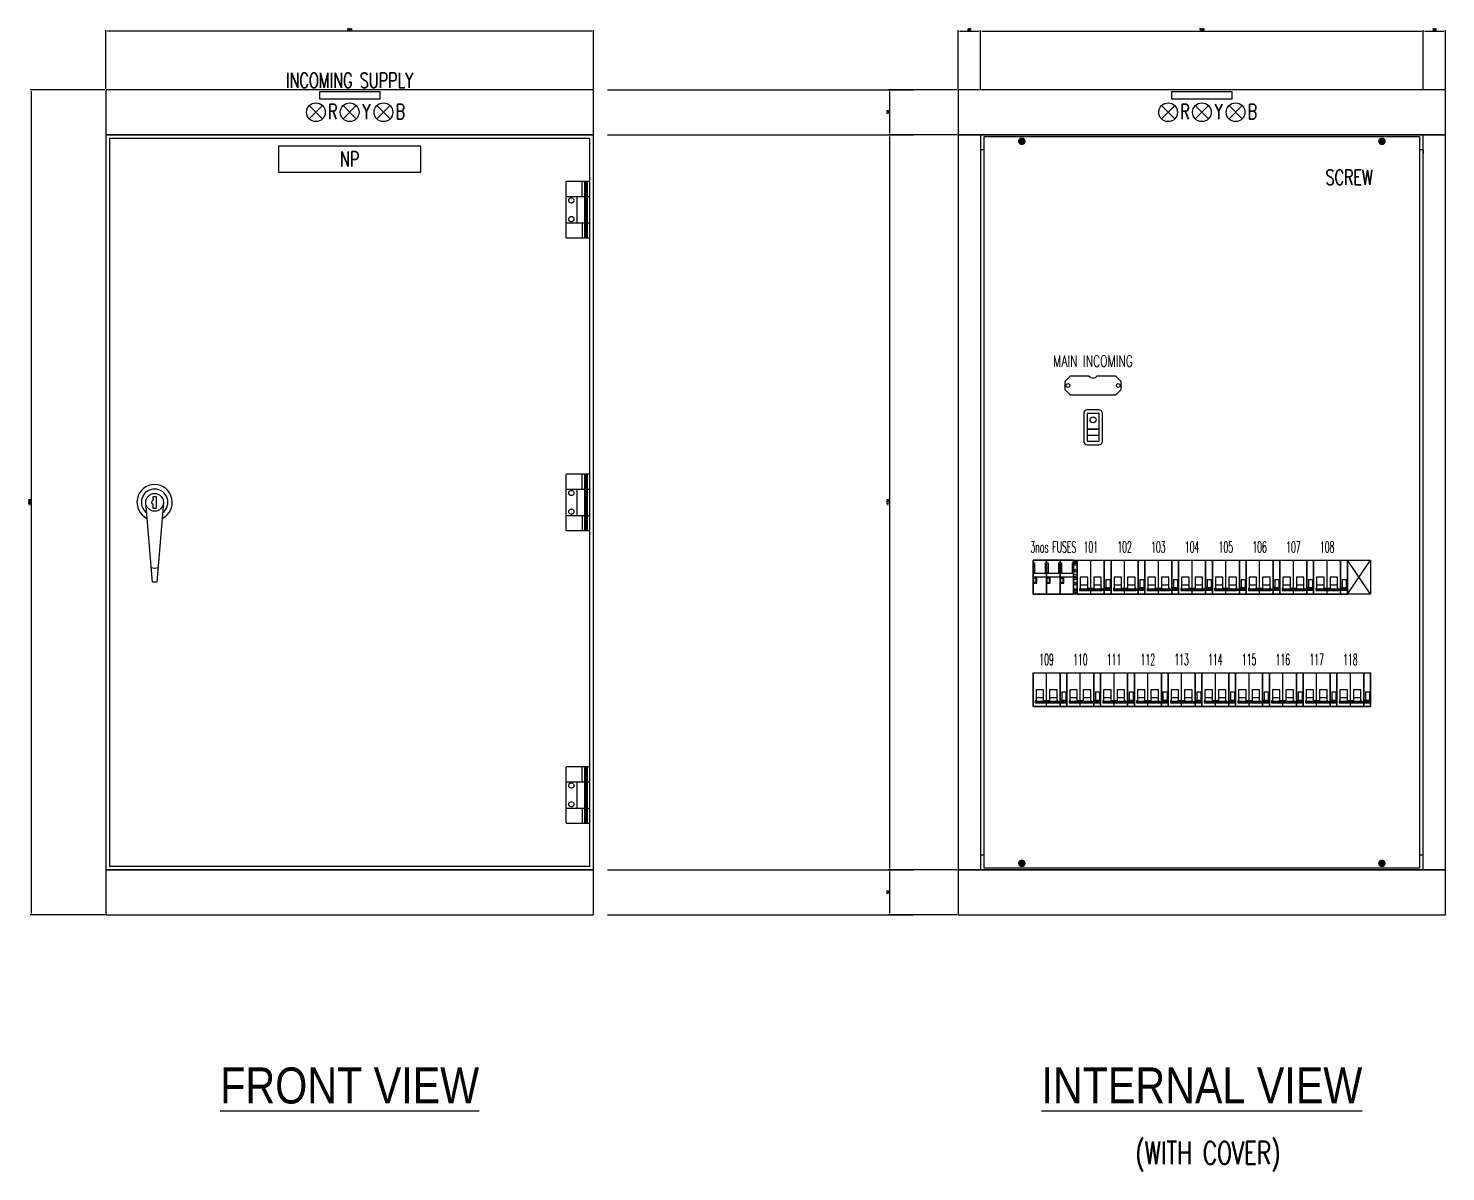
# Model space of a CAD drawing. Extents: x -5343388 to 7033982, y -486386 to 188356.
# Drawn here: x 974329 to 997001, y 132423 to 150713 of the extents above; entities that cross this region are included whole.
import ezdxf
from ezdxf.enums import TextEntityAlignment as Align

# ---------------------------------------------------------------- set-up
doc = ezdxf.new("R2010")
doc.units = 0
doc.header["$MEASUREMENT"] = 0
doc.linetypes.add('HIDDEN', pattern=[0.375, 0.25, -0.125])
for name, color, linetype in [('accessory', 9, 'Continuous'), ('CHANGE', 4, 'Continuous'), ('Dim', 9, 'Continuous'), ('FRAME', 3, 'Continuous'), ('text', 2, 'Continuous')]:
    doc.layers.add(name, color=color, linetype=linetype)
doc.styles.add('SIMPLEX', font='SIMPLEX.shx', dxfattribs={"width": 0.7})
doc.styles.add('VNI-HELVE-CONDENSE', font='')
doc.styles.get('VNI-HELVE-CONDENSE').set_extended_font_data('VNI-Helve-Condense')
doc.dimstyles.new('STANDARD$0', dxfattribs={"dimscale": 2, "dimtxt": 12, "dimasz": 13, "dimexe": 10, "dimexo": 10, "dimgap": 10, "dimtad": 1, "dimdec": 0, "dimzin": 0, "dimdsep": 46, "dimtxsty": 'VNI-HELVE-CONDENSE', "dimcen": 2, "dimdle": 2, "dimclrd": 1, "dimclre": 1, "dimclrt": 2, "dimadec": 0, "dimazin": 0, "dimtfac": 1, "dimtdec": 0, "dimtofl": 0, "dimtmove": 0, "dimatfit": 3, "dimfxl": 1, "dimtolj": 1, "dimtzin": 0, "dimarcsym": 1})

# ---------------------------------------------------------------- blocks, each defined once
blk = doc.blocks.new('A$C713E30C8')
at = {"layer": 'CHANGE'}
for p, q in [((-12.5, 41.6), (-12.5, 5)), ((-8, 41.6), (-8, 21)), ((8, 41.6), (-8, 41.6)), ((7.5, 46.6), (-7.5, 46.6)), ((8, 21), (8, 41.6)), ((12.5, 5), (12.5, 41.6)), ((-8, 21), (-8, 5)), ((-8, 21), (8, 21)), ((8, 21), (-8, 21)), ((8, 5), (8, 21)), ((-8, 13), (8, 13)), ((-8, 5), (8, 5)), ((-7.5, 0), (7.5, 0))]:
    blk.add_line(p, q, dxfattribs=at)
for centre, major_axis, start_param, end_param in [((-7.5, 41.6), (3.54, 3.54), 0.785398, 2.356194), ((7.5, 41.6), (-3.54, 3.54), 3.926991, 5.497787), ((0, 33.3), (-2.83, 2.83), 3.926991, 10.210176), ((-7.5, 5), (-3.54, 3.54), 0.785398, 2.356194), ((7.5, 5), (3.54, 3.54), 3.926991, 5.497787)]:
    blk.add_ellipse(centre, major_axis=major_axis, ratio=1, start_param=start_param, end_param=end_param, dxfattribs=at)
blk = doc.blocks.new('C-2P')
at = {"layer": 'CHANGE'}
for p, q in [((18, -15), (18, 22.5)), ((4, -10.4), (14, -10.4)), ((18, -22.5), (18, -17.6)), ((22, -10.4), (32, -10.4))]:
    blk.add_line(p, q, dxfattribs=at)
for points in [[(36, 22.5), (36, -22.5), (0, -22.5), (0, 22.5)], [(4, 0), (4, -15), (3, -15), (3, -17.6), (33, -17.6), (33, -15), (32, -15), (32, 0), (22, 0), (22, -15), (14, -15), (14, 0)]]:
    blk.add_lwpolyline(points, close=True, dxfattribs=at)
at = {"layer": 'CHANGE', "const_width": 3}
blk.add_lwpolyline([(3, -16.3), (33, -16.3)], dxfattribs=at)
blk = doc.blocks.new('A$C6653205B')
at = {"layer": 'CHANGE', "linetype": 'Continuous'}
for p, q in [((0, 45), (0, 0)), ((36, 0), (36, 45)), ((45, 0), (45, 45)), ((0, 0), (36, 0)), ((36, 0), (45, 0)), ((44.1, 8.3), (44.5, 8.3))]:
    blk.add_line(p, q, dxfattribs=at)
at = {"layer": 'CHANGE'}
for p, q in [((36, 45), (45, 45)), ((36, 2.3), (36, 42.8)), ((45, 42.8), (45, 2.3)), ((38.2, 19.5), (43.6, 19.5)), ((38.2, 19.5), (38.2, 8.3)), ((43.6, 19.5), (43.6, 8.3)), ((45, 6.5), (32.9, 6.5)), ((45, 5.6), (32.9, 5.6)), ((45, 5.4), (32.9, 5.4)), ((45, 4.7), (32.9, 4.7)), ((45, 8.3), (36, 8.3)), ((45, 7.4), (36, 7.4))]:
    blk.add_line(p, q, dxfattribs=at)
at = {"layer": 'CHANGE', "linetype": 'ByBlock', "zscale": 0.0393700787401575}
blk.add_blockref('C-2P', (0, 22.5), dxfattribs=at)
blk = doc.blocks.new('*D442')
at = {"layer": 'DEFPOINTS', "color": 0, "transparency": 16777216}
for p in [(975569, 149730), (974375, 136530), (975569, 136530)]:
    blk.add_point(p, dxfattribs=at)
at = {"layer": 'Dim', "color": 8, "lineweight": -2, "transparency": 16777216}
for p, q in [((975554, 149730), (974360, 149730)), ((974375, 149703), (974375, 136557)), ((975554, 136530), (974360, 136530))]:
    blk.add_line(p, q, dxfattribs=at)
at = {"layer": 'Dim', "color": 8, "transparency": 16777216}
for points in [[(974370, 149703), (974379, 149703), (974375, 149730)], [(974370, 136557), (974379, 136557), (974375, 136530)]]:
    blk.add_solid(points, dxfattribs=at)
at = {"layer": 'Dim', "color": 6, "transparency": 16777216, "insert": (974346, 143130), "char_height": 27, "attachment_point": 5, "rotation": 90, "style": 'SIMPLEX'}
blk.add_mtext('\\A1;13200', dxfattribs=at)
blk = doc.blocks.new('*D459')
at = {"layer": 'DEFPOINTS', "color": 0, "transparency": 16777216}
for p in [(975569, 150666), (975569, 149730), (983369, 149730)]:
    blk.add_point(p, dxfattribs=at)
at = {"layer": 'Dim', "color": 8, "lineweight": -2, "transparency": 16777216}
for p, q in [((975569, 149745), (975569, 150681)), ((983342, 150666), (975596, 150666)), ((983369, 149745), (983369, 150681))]:
    blk.add_line(p, q, dxfattribs=at)
at = {"layer": 'Dim', "color": 8, "transparency": 16777216}
for points in [[(975596, 150671), (975596, 150662), (975569, 150666)], [(983342, 150671), (983342, 150662), (983369, 150666)]]:
    blk.add_solid(points, dxfattribs=at)
at = {"layer": 'Dim', "color": 6, "transparency": 16777216, "insert": (979469, 150695), "char_height": 27, "attachment_point": 5, "style": 'SIMPLEX'}
blk.add_mtext('\\A1;7800', dxfattribs=at)
blk = doc.blocks.new('LIGHT45')
at = {"layer": 'CHANGE'}
for p, q in [((-53.8, -8.8), (-36.2, 8.8)), ((-53.8, 8.8), (-36.2, -8.8)), ((-8.8, 8.8), (8.8, -8.8)), ((-8.8, -8.8), (8.8, 8.8)), ((36.2, 8.8), (53.8, -8.8)), ((36.2, -8.8), (53.8, 8.8))]:
    blk.add_line(p, q, dxfattribs=at)
for centre in [(-45, 0), (0, 0), (45, 0)]:
    blk.add_circle(centre, 12.5, dxfattribs=at)
blk = doc.blocks.new('HINGE')
at = {"layer": 'accessory', "linetype": 'HIDDEN', "ltscale": 0.5}
for p, q in [((10.5, 17.5), (10.5, 37.5)), ((32.5, 17.5), (0.5, 17.5)), ((17.5, -17.5), (17.5, 17.5)), ((32.5, -17.5), (0.5, -17.5)), ((10.5, -17.5), (10.5, -37.5))]:
    blk.add_line(p, q, dxfattribs=at)
at = {"layer": 'accessory', "linetype": 'HIDDEN', "ltscale": 0.5, "const_width": 5}
blk.add_lwpolyline([(5.5, -37.5), (5.5, 37.5)], dxfattribs=at)
at = {"layer": 'accessory', "linetype": 'HIDDEN', "ltscale": 0.5}
blk.add_lwpolyline([(0.5, -17.5), (0.5, -37.5), (32.5, -37.5), (32.5, 37.5), (0.5, 37.5), (0.5, 17.5)], dxfattribs=at)
for centre in [(25, 12.5), (25, -12.5)]:
    blk.add_circle(centre, 3.5, dxfattribs=at)
blk = doc.blocks.new('A$C60B25F5B')
at = {"xscale": -1, "rotation": 180}
blk.add_blockref('HINGE', (-0.5, 37.5), dxfattribs=at)
blk = doc.blocks.new('*D461')
at = {"layer": 'DEFPOINTS', "color": 0, "transparency": 16777216}
for p in [(989201, 149730), (988104, 149010), (989201, 149010)]:
    blk.add_point(p, dxfattribs=at)
at = {"layer": 'Dim', "color": 8, "lineweight": -2, "transparency": 16777216}
for p, q in [((989186, 149730), (988089, 149730)), ((988104, 149703), (988104, 149037)), ((989186, 149010), (988089, 149010))]:
    blk.add_line(p, q, dxfattribs=at)
at = {"layer": 'Dim', "color": 8, "transparency": 16777216}
for points in [[(988100, 149703), (988109, 149703), (988104, 149730)], [(988100, 149037), (988109, 149037), (988104, 149010)]]:
    blk.add_solid(points, dxfattribs=at)
at = {"layer": 'Dim', "color": 6, "transparency": 16777216, "insert": (988076, 149370), "char_height": 27, "attachment_point": 5, "rotation": 90, "style": 'SIMPLEX'}
blk.add_mtext('\\A1;720', dxfattribs=at)
blk = doc.blocks.new('*D462')
at = {"layer": 'DEFPOINTS', "color": 0, "transparency": 16777216}
for p in [(989201, 149010), (988104, 137250), (989201, 137250)]:
    blk.add_point(p, dxfattribs=at)
at = {"layer": 'Dim', "color": 8, "lineweight": -2, "transparency": 16777216}
for p, q in [((989186, 149010), (988089, 149010)), ((988104, 148983), (988104, 137277)), ((989186, 137250), (988089, 137250))]:
    blk.add_line(p, q, dxfattribs=at)
at = {"layer": 'Dim', "color": 8, "transparency": 16777216}
for points in [[(988100, 148983), (988109, 148983), (988104, 149010)], [(988100, 137277), (988109, 137277), (988104, 137250)]]:
    blk.add_solid(points, dxfattribs=at)
at = {"layer": 'Dim', "color": 6, "transparency": 16777216, "insert": (988076, 143130), "char_height": 27, "attachment_point": 5, "rotation": 90, "style": 'SIMPLEX'}
blk.add_mtext('\\A1;11760', dxfattribs=at)
blk = doc.blocks.new('*D463')
at = {"layer": 'DEFPOINTS', "color": 0, "transparency": 16777216}
for p in [(989201, 137250), (988104, 136530), (989201, 136530)]:
    blk.add_point(p, dxfattribs=at)
at = {"layer": 'Dim', "color": 8, "lineweight": -2, "transparency": 16777216}
for p, q in [((989186, 137250), (988089, 137250)), ((988104, 137223), (988104, 136557)), ((989186, 136530), (988089, 136530))]:
    blk.add_line(p, q, dxfattribs=at)
at = {"layer": 'Dim', "color": 8, "transparency": 16777216}
for points in [[(988100, 137223), (988109, 137223), (988104, 137250)], [(988100, 136557), (988109, 136557), (988104, 136530)]]:
    blk.add_solid(points, dxfattribs=at)
at = {"layer": 'Dim', "color": 6, "transparency": 16777216, "insert": (988076, 136890), "char_height": 27, "attachment_point": 5, "rotation": 90, "style": 'SIMPLEX'}
blk.add_mtext('\\A1;720', dxfattribs=at)
blk = doc.blocks.new('*D464')
at = {"layer": 'DEFPOINTS', "color": 0, "transparency": 16777216}
for p in [(989561, 150666), (989201, 149730), (989561, 149730)]:
    blk.add_point(p, dxfattribs=at)
at = {"layer": 'Dim', "color": 8, "lineweight": -2, "transparency": 16777216}
for p, q in [((989201, 149745), (989201, 150681)), ((989228, 150666), (989534, 150666)), ((989561, 149745), (989561, 150681))]:
    blk.add_line(p, q, dxfattribs=at)
at = {"layer": 'Dim', "color": 8, "transparency": 16777216}
for points in [[(989228, 150671), (989228, 150662), (989201, 150666)], [(989534, 150671), (989534, 150662), (989561, 150666)]]:
    blk.add_solid(points, dxfattribs=at)
at = {"layer": 'Dim', "color": 6, "transparency": 16777216, "insert": (989381, 150695), "char_height": 27, "attachment_point": 5, "style": 'SIMPLEX'}
blk.add_mtext('\\A1;360', dxfattribs=at)
blk = doc.blocks.new('*D465')
at = {"layer": 'DEFPOINTS', "color": 0, "transparency": 16777216}
for p in [(996641, 150666), (989561, 149730), (996641, 149730)]:
    blk.add_point(p, dxfattribs=at)
at = {"layer": 'Dim', "color": 8, "lineweight": -2, "transparency": 16777216}
for p, q in [((989561, 149745), (989561, 150681)), ((989588, 150666), (996614, 150666)), ((996641, 149745), (996641, 150681))]:
    blk.add_line(p, q, dxfattribs=at)
at = {"layer": 'Dim', "color": 8, "transparency": 16777216}
for points in [[(989588, 150671), (989588, 150662), (989561, 150666)], [(996614, 150671), (996614, 150662), (996641, 150666)]]:
    blk.add_solid(points, dxfattribs=at)
at = {"layer": 'Dim', "color": 6, "transparency": 16777216, "insert": (993101, 150695), "char_height": 27, "attachment_point": 5, "style": 'SIMPLEX'}
blk.add_mtext('\\A1;7080', dxfattribs=at)
blk = doc.blocks.new('*D466')
at = {"layer": 'DEFPOINTS', "color": 0, "transparency": 16777216}
for p in [(997001, 150666), (996641, 149730), (997001, 149730)]:
    blk.add_point(p, dxfattribs=at)
at = {"layer": 'Dim', "color": 8, "lineweight": -2, "transparency": 16777216}
for p, q in [((996641, 149745), (996641, 150681)), ((996668, 150666), (996974, 150666)), ((997001, 149745), (997001, 150681))]:
    blk.add_line(p, q, dxfattribs=at)
at = {"layer": 'Dim', "color": 8, "transparency": 16777216}
for points in [[(996668, 150671), (996668, 150662), (996641, 150666)], [(996974, 150671), (996974, 150662), (997001, 150666)]]:
    blk.add_solid(points, dxfattribs=at)
at = {"layer": 'Dim', "color": 6, "transparency": 16777216, "insert": (996821, 150695), "char_height": 27, "attachment_point": 5, "style": 'SIMPLEX'}
blk.add_mtext('\\A1;360', dxfattribs=at)
blk = doc.blocks.new('e-02sqmm')
at = {"linetype": 'ByBlock'}
for p, q in [((5, 20), (0, 20)), ((5, 18), (0, 18)), ((5, 16), (0, 16)), ((5, 3), (0, 3)), ((5, -3), (0, -3)), ((5, -16), (0, -16)), ((5, -18), (0, -18)), ((5, -20), (0, -20))]:
    blk.add_line(p, q, dxfattribs=at)
blk.add_lwpolyline([(0, -21), (5, -21), (5, 21), (0, 21)], close=True, dxfattribs=at)
at = {"linetype": 'ByBlock', "const_width": 0.8}
for points in [[(1.2, 7.2), (3.8, 9.8)], [(1.2, -9.8), (3.8, -7.2)]]:
    blk.add_lwpolyline(points, dxfattribs=at)
at = {"linetype": 'ByBlock'}
for centre, radius in [((2.5, 8.5), 2), ((2.5, 0), 1), ((2.5, -8.5), 2)]:
    blk.add_circle(centre, radius, dxfattribs=at)
blk = doc.blocks.new('LABEL2')
blk.add_lwpolyline([(-5, 25), (-30.5, 25), (-37.5, 18), (-37.5, 7), (-30.5, 0), (30.5, 0), (37.5, 7), (37.5, 18), (30.5, 25), (5, 25)])
for centre in [(-33.5, 12.5), (33.5, 12.5)]:
    blk.add_circle(centre, 2.5)
blk.add_arc((0, 28.2), 5.94, 212.6579, 327.3421)
blk = doc.blocks.new('A$C2E3C6996')
at = {"layer": 'CHANGE', "linetype": 'Continuous'}
for p, q in [((-3, -106.3), (-11.8, 0)), ((11.8, 0), (3, -106.3)), ((3, -106.3), (-3, -106.3))]:
    blk.add_line(p, q, dxfattribs=at)
blk.add_lwpolyline([(-1.9, 2.4), (-1.9, 8), (1.9, 8), (1.9, -8), (-1.9, -8), (-1.9, -2.4)], dxfattribs=at)
blk.add_circle((0, 0), 11.8, dxfattribs=at)
for centre, radius, start, end in [((0, 0), 23.6, 295.1222, 244.8778), ((0, 0), 17.7, 306.8699, 233.1301), ((-1.9, 0), 2.36, 90, 270), ((0, -76.2), 11.5, 246.5353, 293.4647)]:
    blk.add_arc(centre, radius, start, end, dxfattribs=at)
blk = doc.blocks.new('LOCK NEW')
at = {"layer": 'FRAME'}
blk.add_blockref('A$C2E3C6996', (0, 0), dxfattribs=at)

msp = doc.modelspace()

# ---------------------------------------------------------------- linework, layer by layer
at = {"layer": 'accessory'}
for points in [[(978988.81368, 149700.34735), (979948.81368, 149700.34735), (979948.81368, 149580.34735), (978988.81368, 149580.34735), (978988.81368, 149700.34735)], [(992620.81361, 149700.34735), (993580.81361, 149700.34735), (993580.81361, 149580.34735), (992620.81361, 149580.34735), (992620.81361, 149700.34735)]]:
    msp.add_lwpolyline(points, dxfattribs=at)
at = {"layer": 'accessory', "const_width": 60}
for points in [[(990190.81361, 148905.34735, 1), (990250.81361, 148905.34735, 1)], [(996010.81361, 148905.34735, -1), (995950.81361, 148905.34735, -1)], [(990190.81361, 137355.34735, -1), (990250.81361, 137355.34735, -1)], [(996010.81361, 137355.34735, 1), (995950.81361, 137355.34735, 1)]]:
    msp.add_lwpolyline(points, format="xyb", close=True, dxfattribs=at)
at = {"layer": 'CHANGE', "linetype": 'HIDDEN', "ltscale": 1.5}
for p, q in [((983594.9336, 149730.34735), (988486.02247, 149730.34735)), ((983594.9336, 149010.34735), (988486.02247, 149010.34735)), ((983594.9336, 137250.34735), (988486.02247, 137250.34735)), ((983594.9336, 136530.34735), (988486.02247, 136530.34735))]:
    msp.add_line(p, q, dxfattribs=at)
at = {"layer": 'CHANGE'}
for p, q in [((990400.81361, 142161.34717), (990424.81361, 142161.34717)), ((990424.81361, 142161.34717), (990424.81361, 142005.34717)), ((990592.81349, 142161.34717), (990616.81349, 142161.34717)), ((990592.81349, 142161.34717), (990592.81349, 142005.34717)), ((990616.81349, 142161.34717), (990640.81349, 142161.34717)), ((990640.81349, 142161.34717), (990640.81349, 142005.34717)), ((990808.81336, 142161.34717), (990832.81336, 142161.34717)), ((990808.81336, 142161.34717), (990808.81336, 142005.34717)), ((990832.81341, 142161.34717), (990856.81341, 142161.34717)), ((990856.81341, 142161.34717), (990856.81341, 142005.34717)), ((991024.81329, 142161.34717), (991048.81329, 142161.34717)), ((991024.81329, 142161.34717), (991024.81329, 142005.34717)), ((990400.81361, 142005.34717), (990424.81361, 142005.34717)), ((990616.81353, 141993.34717), (990400.81361, 141993.34717)), ((990616.81353, 141933.34717), (990400.81361, 141933.34717)), ((990460.81361, 141837.34717), (990460.81361, 141933.34717)), ((990592.81349, 142005.34717), (990616.81349, 142005.34717)), ((990616.81349, 142005.34717), (990640.81349, 142005.34717)), ((990832.81341, 141993.34717), (990616.81349, 141993.34717)), ((990832.81341, 141933.34717), (990616.81349, 141933.34717)), ((990676.81349, 141837.34717), (990676.81349, 141933.34717)), ((990808.81336, 142005.34717), (990832.81336, 142005.34717)), ((990832.81341, 142005.34717), (990856.81341, 142005.34717)), ((991048.81333, 141993.34717), (990832.81341, 141993.34717)), ((991048.81333, 141933.34717), (990832.81341, 141933.34717)), ((990892.81341, 141837.34717), (990892.81341, 141933.34717)), ((991024.81329, 142005.34717), (991048.81329, 142005.34717)), ((990400.81361, 141837.34717), (990460.81361, 141837.34717)), ((990406.81361, 141921.34717), (990448.81361, 141921.34717)), ((990406.81361, 141921.34717), (990406.81361, 141849.34717)), ((990406.81361, 141849.34717), (990448.81361, 141849.34717)), ((990448.81361, 141849.34717), (990448.81361, 141921.34717)), ((990616.81349, 141837.34717), (990676.81349, 141837.34717)), ((990622.81349, 141921.34717), (990664.81349, 141921.34717)), ((990622.81349, 141921.34717), (990622.81349, 141849.34717)), ((990622.81349, 141849.34717), (990664.81349, 141849.34717)), ((990664.81349, 141849.34717), (990664.81349, 141921.34717)), ((990832.81341, 141837.34717), (990892.81341, 141837.34717)), ((990838.81341, 141921.34717), (990880.81341, 141921.34717)), ((990838.81341, 141921.34717), (990838.81341, 141849.34717)), ((990838.81341, 141849.34717), (990880.81341, 141849.34717)), ((990880.81341, 141849.34717), (990880.81341, 141921.34717))]:
    msp.add_line(p, q, dxfattribs=at)
for points in [[(978328.81368, 148410.34735), (980608.81368, 148410.34735), (980608.81368, 148830.34735), (978328.81368, 148830.34735)], [(990616.81353, 142203.34728), (990400.81361, 142203.34728), (990400.81365, 141663.34704), (990616.81353, 141663.34704)], [(990400.81361, 142203.34728), (990616.81353, 142203.34728), (990616.81353, 141663.34704), (990400.81361, 141663.34704)], [(990400.81361, 142203.34728), (990616.81349, 142203.34728), (990616.81349, 141993.34717), (990400.81361, 141993.34717)], [(990832.81341, 142203.34728), (990616.81349, 142203.34728), (990616.81352, 141663.34704), (990832.81341, 141663.34704)], [(990616.81349, 142203.34728), (990832.81341, 142203.34728), (990832.81341, 141663.34704), (990616.81349, 141663.34704)], [(990616.81349, 142203.34728), (990832.81336, 142203.34728), (990832.81336, 141993.34717), (990616.81349, 141993.34717)], [(991048.81333, 142203.34728), (990832.81341, 142203.34728), (990832.81345, 141663.34704), (991048.81333, 141663.34704)], [(990832.81341, 142203.34728), (991048.81333, 142203.34728), (991048.81333, 141663.34704), (990832.81341, 141663.34704)], [(990832.81341, 142203.34728), (991048.81329, 142203.34728), (991048.81329, 141993.34717), (990832.81341, 141993.34717)]]:
    msp.add_lwpolyline(points, close=True, dxfattribs=at)
at = {"layer": 'Dim', "ltscale": 50}
for p, q in [((995800.81361, 141663.34712), (995428.81329, 142203.34727)), ((995428.81329, 141663.34713), (995800.81361, 142203.34712))]:
    msp.add_line(p, q, dxfattribs=at)
at = {"layer": 'Dim', "linetype": 'ByBlock'}
msp.add_lwpolyline([(989620.81361, 148980.34735), (996580.81361, 148980.34735), (996580.81361, 137280.34735), (989620.81361, 137280.34735)], close=True, dxfattribs=at)
at = {"layer": 'Dim', "ltscale": 50}
msp.add_lwpolyline([(995011.84486, 148175.67198, 0, 0, 0), (995980.81361, 148175.67198, 0, 0, 0), (995980.81361, 148688.38874, 240, 0, 0), (995980.81361, 148840.9716, 0, 0, 0)], format="xyseb", dxfattribs=at)
at = {"layer": 'FRAME'}
for p, q in [((989560.81361, 149010.34735), (989560.81361, 137250.34735)), ((996640.81361, 137250.34735), (996640.81361, 149010.34735)), ((989620.81361, 148770.34735), (989560.81361, 148770.34735)), ((989620.81361, 148770.34735), (989560.81361, 148770.34735)), ((996640.81361, 148770.34735), (996580.81361, 148770.34735)), ((996640.81361, 148770.34735), (996640.81361, 148710.34735)), ((989560.81361, 137490.34735), (989620.81361, 137490.34735)), ((996580.81361, 137490.34735), (996640.81361, 137490.34735))]:
    msp.add_line(p, q, dxfattribs=at)
at = {"layer": 'FRAME', "color": 7}
for points in [[(975568.81368, 149010.34735), (983368.81368, 149010.34735), (983368.81368, 149730.34735), (975568.81368, 149730.34735)], [(989200.81361, 149010.34735), (997000.81361, 149010.34735), (997000.81361, 149730.34735), (989200.81361, 149730.34735)], [(975568.81368, 136530.34735), (983368.81368, 136530.34735), (983368.81368, 137250.34735), (975568.81368, 137250.34735)], [(989200.81361, 136530.34735), (997000.81361, 136530.34735), (997000.81361, 137250.34735), (989200.81361, 137250.34735)]]:
    msp.add_lwpolyline(points, close=True, dxfattribs=at)
at = {"layer": 'FRAME'}
for points in [[(975568.81368, 149010.34735), (975568.81368, 137250.34735), (983368.81368, 137250.34735), (983368.81368, 149010.34735)], [(989200.81361, 149010.34735), (989200.81361, 137250.34735), (997000.81361, 137250.34735), (997000.81361, 149010.34735)], [(975628.81368, 148950.34735), (975628.81368, 137310.34735), (983308.81368, 137310.34735), (983308.81368, 148950.34735)], [(990400.81361, 142203.34728), (995800.81361, 142203.34712), (995800.81361, 141663.34712), (990400.81361, 141663.34704)], [(990400.81361, 140403.34728), (995800.81361, 140403.34712), (995800.81361, 139863.34712), (990400.81361, 139863.34704)]]:
    msp.add_lwpolyline(points, close=True, dxfattribs=at)

# ---------------------------------------------------------------- block references
at = {"xscale": 12, "yscale": 12, "zscale": 12}
for p in [(979468.81368, 149370.34735), (993100.81361, 149370.34735)]:
    msp.add_blockref('LIGHT45', p, dxfattribs=at)
at = {"linetype": 'Continuous', "xscale": -12, "yscale": 12, "zscale": 12}
for p in [(983308.81368, 147360.34735), (983308.81368, 142680.34735), (983308.81368, 138000.34735)]:
    msp.add_blockref('A$C60B25F5B', p, dxfattribs=at)
at = {"ltscale": 50, "xscale": 12, "yscale": 12, "zscale": 12}
for p in [(991108.81329, 141663.34727), (991648.81329, 141663.34727), (992188.81329, 141663.34727), (992728.81329, 141663.34727), (993268.81329, 141663.34727), (993808.81329, 141663.34727), (994348.81329, 141663.34727), (994888.81329, 141663.34727), (990400.81361, 139863.34724), (990940.81361, 139863.34704), (991480.81361, 139863.34704), (992020.81361, 139863.34704), (992560.81361, 139863.34704), (993100.81361, 139863.34704), (993640.81361, 139863.34711), (994180.81361, 139863.34711), (994720.81361, 139863.34712), (995260.81361, 139863.34712)]:
    msp.add_blockref('A$C6653205B', p, dxfattribs=at)
at = {"layer": 'Dim', "ltscale": 50, "xscale": 12, "yscale": 12, "zscale": 12}
for name, p in [('LABEL2', (991360.81361, 144849.95708)), ('A$C713E30C8', (991360.81361, 144050.73763)), ('LOCK NEW', (976348.81368, 143130.34735)), ('e-02sqmm', (991048.81341, 141933.34735))]:
    msp.add_blockref(name, p, dxfattribs=at)

# ---------------------------------------------------------------- texts
at = {"layer": 'text', "style": 'SIMPLEX'}
for s, height, width, p in [('INCOMING SUPPLY', 240, 0.7, (979468.81368, 149880.34735)), ('R', 240, 0.7, (979198.81368, 149382.34735)), ('Y', 240, 0.7, (979738.81368, 149382.34735)), ('B', 240, 0.7, (980278.81368, 149382.34735)), ('R', 240, 0.7, (992830.81361, 149382.34735)), ('Y', 240, 0.7, (993370.81361, 149382.34735)), ('B', 240, 0.7, (993910.81361, 149382.34735)), ('SCREW', 240, 0.7, (995458.71208, 148329.89631)), ('MAIN INCOMING', 180, 0.7, (991360.81361, 145389.95708)), ('3nos FUSES', 180, 0.5, (990724.81343, 142415.96885)), ('101', 180, 0.5, (991324.81329, 142415.96885)), ('102', 180, 0.5, (991864.81329, 142415.96885)), ('103', 180, 0.5, (992404.81329, 142415.96885)), ('104', 180, 0.5, (992944.81329, 142415.96885)), ('105', 180, 0.5, (993484.81329, 142415.96885)), ('106', 180, 0.5, (994024.81329, 142415.96885)), ('107', 180, 0.5, (994564.81329, 142415.96885)), ('108', 180, 0.5, (995104.81329, 142415.96885)), ('109', 180, 0.5, (990616.81361, 140615.96882)), ('110', 180, 0.5, (991156.81361, 140615.96862)), ('111', 180, 0.5, (991696.81361, 140615.96862)), ('112', 180, 0.5, (992236.81361, 140615.96862)), ('113', 180, 0.5, (992776.81361, 140615.96862)), ('114', 180, 0.5, (993316.81361, 140615.96862)), ('115', 180, 0.5, (993856.81361, 140615.96868)), ('116', 180, 0.5, (994396.81361, 140615.96868)), ('117', 180, 0.5, (994936.81361, 140615.96869)), ('118', 180, 0.5, (995476.81361, 140615.96869))]:
    msp.add_text(s, height=height, dxfattribs=dict(at, width=width)).set_placement(p, align=Align.MIDDLE)
at = {"layer": 'text', "linetype": 'ByBlock', "style": 'SIMPLEX', "width": 0.7}
msp.add_text('NP', height=240, dxfattribs=at).set_placement((979468.81368, 148620.34735), align=Align.MIDDLE_CENTER)
at = {"layer": 'text', "color": 0, "linetype": 'ByBlock', "style": 'VNI-HELVE-CONDENSE'}
for s, p in [('%%UFRONT VIEW', (979468.81368, 133802.20076)), ('%%UINTERNAL VIEW', (993100.81361, 133802.20076))]:
    msp.add_text(s, height=576, dxfattribs=at).set_placement(p, align=Align.MIDDLE)
at = {"layer": 'text', "color": 6, "style": 'SIMPLEX', "width": 0.7}
msp.add_text('(WITH COVER)', height=360, dxfattribs=at).set_placement((993198.15091, 132723.49984), align=Align.MIDDLE_CENTER)

# ---------------------------------------------------------------- dimensions: what is measured, and where the dimension line sits
at = {"layer": 'Dim'}
for base, p1, p2, picture, middle in [((975568.81368, 150666.3474), (983368.81368, 149730.34735), (975568.81368, 149730.34735), '*D459', (979468.81368, 150694.8474)), ((989560.81361, 150666.3474), (989200.81361, 149730.34735), (989560.81361, 149730.34735), '*D464', (989380.81361, 150694.8474)), ((996640.81361, 150666.3474), (989560.81361, 149730.34735), (996640.81361, 149730.34735), '*D465', (993100.81361, 150694.8474)), ((997000.81361, 150666.3474), (996640.81361, 149730.34735), (997000.81361, 149730.34735), '*D466', (996820.81361, 150694.8474))]:
    dim = msp.add_linear_dim(base=base, p1=p1, p2=p2, dimstyle='STANDARD$0', override={"dimscale": 1.5, "dimtxt": 18, "dimasz": 18, "dimtxsty": 'SIMPLEX', "dimclrd": 8, "dimclre": 8, "dimclrt": 6, "dimtmove": 1}, dxfattribs=at)
    dim.commit()
    dim.dimension.update_dxf_attribs({"geometry": picture, "text_midpoint": middle})
for base, p1, p2, picture, middle in [((974374.81368, 136530.34735), (975568.81368, 149730.34735), (975568.81368, 136530.34735), '*D442', (974346.31368, 143130.34735)), ((988104.15091, 137250.34735), (989200.81361, 149010.34735), (989200.81361, 137250.34735), '*D462', (988075.65091, 143130.34735))]:
    dim = msp.add_linear_dim(base=base, p1=p1, p2=p2, angle=90, dimstyle='STANDARD$0', override={"dimscale": 1.5, "dimtxt": 18, "dimasz": 18, "dimtxsty": 'SIMPLEX', "dimclrd": 8, "dimclre": 8, "dimclrt": 6, "dimtmove": 1}, dxfattribs=at)
    dim.commit()
    dim.dimension.update_dxf_attribs({"geometry": picture, "text_midpoint": middle})
for base, p1, p2, picture, middle in [((988104.15091, 149010.34735), (989200.81361, 149730.34735), (989200.81361, 149010.34735), '*D461', (988104.15091, 149370.34735)), ((988104.15091, 136530.34735), (989200.81361, 137250.34735), (989200.81361, 136530.34735), '*D463', (988104.15091, 136890.34735))]:
    dim = msp.add_linear_dim(base=base, p1=p1, p2=p2, angle=90, dimstyle='STANDARD$0', override={"dimscale": 1.5, "dimtxt": 18, "dimasz": 18, "dimtxsty": 'SIMPLEX', "dimclrd": 8, "dimclre": 8, "dimclrt": 6, "dimtmove": 1}, dxfattribs=at)
    dim.commit()
    dim.dimension.update_dxf_attribs({"geometry": picture, "text_midpoint": middle, "dimtype": 160})

doc.saveas('drawing.dxf')
